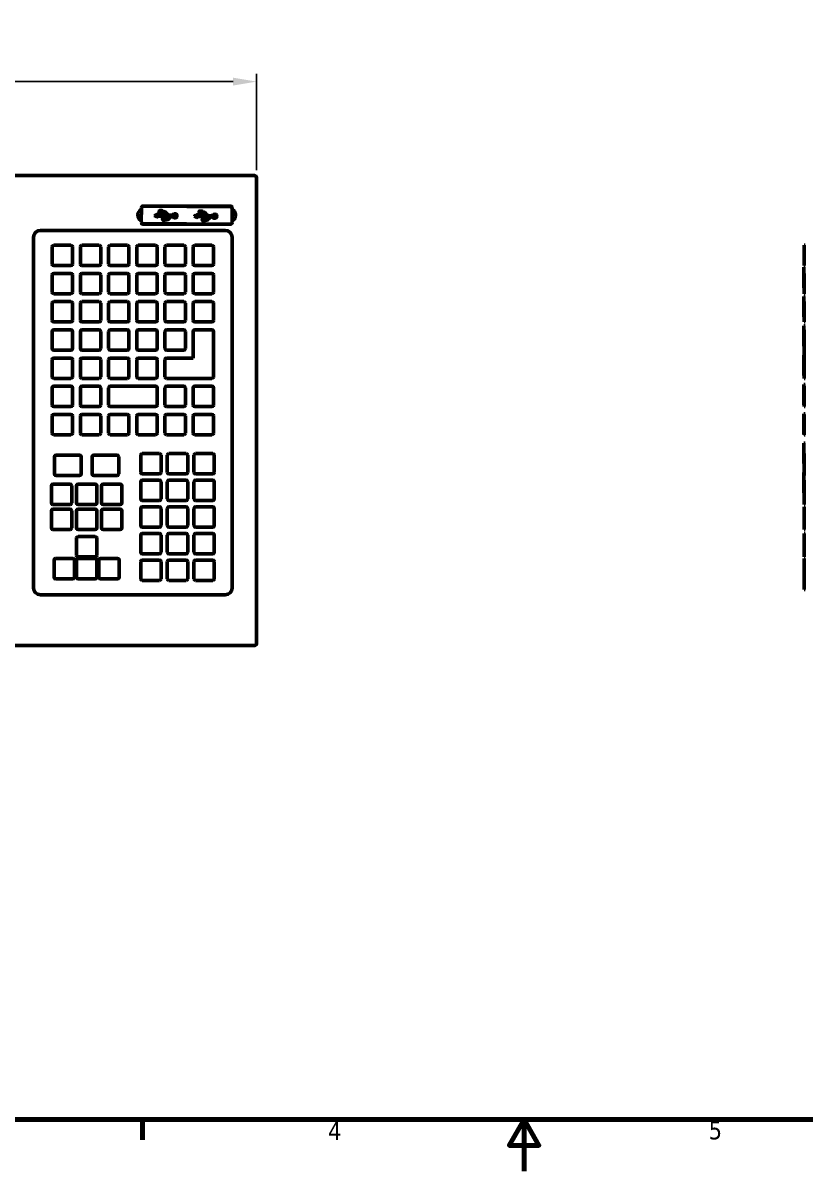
# Model space of a CAD drawing. Header units: millimetres. Extents: x -108 to 2831, y -357 to 1298.
# Drawn here: x 546 to 1045, y -79 to 653 of the extents above; entities that cross this region are included whole.
import ezdxf

# ---------------------------------------------------------------- set-up
doc = ezdxf.new("R2010")
doc.units = ezdxf.units.MM
doc.header["$LTSCALE"] = 4
for name, color, linetype, lineweight in [('경계(ISO)', 7, 'Continuous', 70), ('외형선(ISO)', 7, 'Continuous', 50), ('치수(ISO)', 7, 'Continuous', 25)]:
    doc.layers.add(name, color=color, linetype=linetype, lineweight=lineweight)
doc.styles.get("Standard").update_dxf_attribs({"font": ''})
doc.styles.add('주 텍스트 (ISO)', font='')
doc.styles.get('Standard').set_extended_font_data('Tahoma')
doc.styles.get('주 텍스트 (ISO)').set_extended_font_data('Tahoma')
doc.dimstyles.new('dim', dxfattribs={"dimtxt": 15, "dimasz": 15, "dimexe": 5, "dimexo": 5, "dimgap": 6, "dimtad": 1, "dimdec": 4, "dimdsep": 46, "dimtxsty": 'Standard', "dimcen": 0.09, "dimclrd": 1, "dimclre": 1, "dimclrt": 256, "dimadec": 4, "dimazin": 2, "dimtfac": 1, "dimtdec": 4, "dimtmove": 0, "dimatfit": 3, "dimfxl": 1, "dimtolj": 1, "dimtzin": 0, "dimarcsym": 0})

# ---------------------------------------------------------------- blocks, each defined once
blk = doc.blocks.new('*D44')
at = {"layer": 'Defpoints', "color": 0}
for p in [(695.32, 616.04), (225.32, 554.54), (695.32, 554.54)]:
    blk.add_point(p, dxfattribs=at)
at = {"layer": '치수(ISO)', "color": 0, "lineweight": -2}
for p, q in [((225.32, 559.54), (225.32, 621.04)), ((240.32, 616.04), (680.32, 616.04)), ((695.32, 559.54), (695.32, 621.04))]:
    blk.add_line(p, q, dxfattribs=at)
at = {"layer": '치수(ISO)', "color": 0}
for points in [[(240.32, 618.54), (240.32, 613.54), (225.32, 616.04)], [(680.32, 613.54), (680.32, 618.54), (695.32, 616.04)]]:
    blk.add_solid(points, dxfattribs=at)
at = {"layer": '치수(ISO)', "insert": (460.32, 629.85), "char_height": 15, "attachment_point": 5}
blk.add_mtext('\\A1;470', dxfattribs=at)
blk = doc.blocks.new('경계 Default Border')
at = {"layer": '경계(ISO)'}
blk.add_line((222.75, 10), (222.75, 6.1), dxfattribs=at)
at = {"layer": '경계(ISO)', "flags": 128}
for points in [[(10, 10), (10, 410), (584, 410), (584, 10), (10, 10)], [(297, 0), (297, 10), (294.11, 5), (299.89, 5), (297, 10)]]:
    blk.add_lwpolyline(points, dxfattribs=at)
at = {"layer": '경계(ISO)', "char_height": 3.5, "attachment_point": 7, "style": '주 텍스트 (ISO)'}
for s, insert in [('4', (258.85, 6.03)), ('5', (332.9, 6.1))]:
    blk.add_mtext(s, dxfattribs=dict(at, insert=insert))

msp = doc.modelspace()

# ---------------------------------------------------------------- linework, layer by layer
at = {"layer": '외형선(ISO)', "color": 0}
for p, q in [((693.81636, 556.04051), (226.81453, 556.04051)), ((695.31545, 257.5396), (695.31545, 554.54143)), ((621.6864, 526.48184), (621.74575, 535.48165)), ((622.75232, 536.47503), (678.7511, 536.10575)), ((678.62092, 536.54051), (622.80997, 536.54051)), ((679.74449, 535.09918), (679.68514, 526.09938)), ((675.31545, 521.04051), (557.31545, 521.04051)), ((675.31545, 521.04051), (557.31545, 521.04051)), ((678.67857, 525.10599), (622.67979, 525.47527)), ((622.80997, 525.04051), (678.62092, 525.04051)), ((553.01545, 516.74051), (553.01545, 292.74051)), ((553.01545, 516.74051), (553.01545, 292.74051)), ((679.61545, 292.74051), (679.61545, 516.74051)), ((679.61545, 292.74051), (679.61545, 516.74051)), ((564.81545, 499.59051), (564.81545, 510.59051)), ((565.81545, 511.59051), (576.81545, 511.59051)), ((577.81545, 510.59051), (577.81545, 499.59051)), ((582.81545, 499.59051), (582.81545, 510.59051)), ((583.81545, 511.59051), (594.81545, 511.59051)), ((595.81545, 510.59051), (595.81545, 499.59051)), ((600.81545, 499.59051), (600.81545, 510.59051)), ((601.81545, 511.59051), (612.81545, 511.59051)), ((613.81545, 510.59051), (613.81545, 499.59051)), ((618.81545, 499.59051), (618.81545, 510.59051)), ((619.81545, 511.59051), (630.81545, 511.59051)), ((631.81545, 510.59051), (631.81545, 499.59051)), ((636.81545, 499.59051), (636.81545, 510.59051)), ((637.81545, 511.59051), (648.81545, 511.59051)), ((649.81545, 510.59051), (649.81545, 499.59051)), ((654.81545, 499.59051), (654.81545, 510.59051)), ((655.81545, 511.59051), (666.81545, 511.59051)), ((667.81545, 510.59051), (667.81545, 499.59051)), ((1045.31545, 511.59051), (1044.81545, 511.59051)), ((1044.81545, 510.59051), (1044.81545, 511.59051)), ((1044.81545, 510.59051), (1044.81545, 499.59051)), ((576.81545, 498.59051), (565.81545, 498.59051)), ((594.81545, 498.59051), (583.81545, 498.59051)), ((612.81545, 498.59051), (601.81545, 498.59051)), ((630.81545, 498.59051), (619.81545, 498.59051)), ((648.81545, 498.59051), (637.81545, 498.59051)), ((666.81545, 498.59051), (655.81545, 498.59051)), ((1044.81545, 498.59051), (1044.81545, 499.59051)), ((1045.31545, 498.59051), (1044.81545, 498.59051)), ((564.81545, 481.59051), (564.81545, 492.59051)), ((565.81545, 493.59051), (576.81545, 493.59051)), ((577.81545, 492.59051), (577.81545, 481.59051)), ((582.81545, 481.59051), (582.81545, 492.59051)), ((583.81545, 493.59051), (594.81545, 493.59051)), ((595.81545, 492.59051), (595.81545, 481.59051)), ((600.81545, 481.59051), (600.81545, 492.59051)), ((601.81545, 493.59051), (612.81545, 493.59051)), ((613.81545, 492.59051), (613.81545, 481.59051)), ((618.81545, 481.59051), (618.81545, 492.59051)), ((619.81545, 493.59051), (630.81545, 493.59051)), ((631.81545, 492.59051), (631.81545, 481.59051)), ((636.81545, 481.59051), (636.81545, 492.59051)), ((637.81545, 493.59051), (648.81545, 493.59051)), ((649.81545, 492.59051), (649.81545, 481.59051)), ((654.81545, 481.59051), (654.81545, 492.59051)), ((655.81545, 493.59051), (666.81545, 493.59051)), ((667.81545, 492.59051), (667.81545, 481.59051)), ((1045.31545, 497.49051), (1044.51545, 497.49051)), ((1044.51545, 496.49051), (1044.51545, 497.49051)), ((1044.51545, 496.49051), (1044.51545, 485.49051)), ((1045.31545, 493.59051), (1044.81545, 493.59051)), ((1044.81545, 492.59051), (1044.81545, 493.59051)), ((1044.81545, 492.59051), (1044.81545, 481.59051)), ((1044.51545, 484.49051), (1044.51545, 485.49051)), ((1044.81545, 484.49051), (1044.51545, 484.49051)), ((576.81545, 480.59051), (565.81545, 480.59051)), ((594.81545, 480.59051), (583.81545, 480.59051)), ((612.81545, 480.59051), (601.81545, 480.59051)), ((630.81545, 480.59051), (619.81545, 480.59051)), ((648.81545, 480.59051), (637.81545, 480.59051)), ((666.81545, 480.59051), (655.81545, 480.59051)), ((1045.31545, 478.79051), (1044.51545, 478.79051)), ((1044.51545, 477.79051), (1044.51545, 478.79051)), ((1044.51545, 477.79051), (1044.51545, 466.79051)), ((1044.81545, 480.59051), (1044.81545, 481.59051)), ((1045.31545, 480.59051), (1044.81545, 480.59051)), ((564.81545, 463.59051), (564.81545, 474.59051)), ((565.81545, 475.59051), (576.81545, 475.59051)), ((577.81545, 474.59051), (577.81545, 463.59051)), ((582.81545, 463.59051), (582.81545, 474.59051)), ((583.81545, 475.59051), (594.81545, 475.59051)), ((595.81545, 474.59051), (595.81545, 463.59051)), ((600.81545, 463.59051), (600.81545, 474.59051)), ((601.81545, 475.59051), (612.81545, 475.59051)), ((613.81545, 474.59051), (613.81545, 463.59051)), ((618.81545, 463.59051), (618.81545, 474.59051)), ((619.81545, 475.59051), (630.81545, 475.59051)), ((631.81545, 474.59051), (631.81545, 463.59051)), ((636.81545, 463.59051), (636.81545, 474.59051)), ((637.81545, 475.59051), (648.81545, 475.59051)), ((649.81545, 474.59051), (649.81545, 463.59051)), ((654.81545, 463.59051), (654.81545, 474.59051)), ((655.81545, 475.59051), (666.81545, 475.59051)), ((667.81545, 474.59051), (667.81545, 463.59051)), ((1045.31545, 475.59051), (1044.81545, 475.59051)), ((1044.81545, 474.59051), (1044.81545, 475.59051)), ((1044.81545, 474.59051), (1044.81545, 463.59051)), ((576.81545, 462.59051), (565.81545, 462.59051)), ((594.81545, 462.59051), (583.81545, 462.59051)), ((612.81545, 462.59051), (601.81545, 462.59051)), ((630.81545, 462.59051), (619.81545, 462.59051)), ((648.81545, 462.59051), (637.81545, 462.59051)), ((666.81545, 462.59051), (655.81545, 462.59051)), ((1044.51545, 465.79051), (1044.51545, 466.79051)), ((1044.81545, 465.79051), (1044.51545, 465.79051)), ((1044.81545, 462.59051), (1044.81545, 463.59051)), ((1045.31545, 462.59051), (1044.81545, 462.59051)), ((564.81545, 445.59051), (564.81545, 456.59051)), ((565.81545, 457.59051), (576.81545, 457.59051)), ((577.81545, 456.59051), (577.81545, 445.59051)), ((582.81545, 445.59051), (582.81545, 456.59051)), ((583.81545, 457.59051), (594.81545, 457.59051)), ((595.81545, 456.59051), (595.81545, 445.59051)), ((600.81545, 445.59051), (600.81545, 456.59051)), ((601.81545, 457.59051), (612.81545, 457.59051)), ((613.81545, 456.59051), (613.81545, 445.59051)), ((618.81545, 445.59051), (618.81545, 456.59051)), ((619.81545, 457.59051), (630.81545, 457.59051)), ((631.81545, 456.59051), (631.81545, 445.59051)), ((636.81545, 445.59051), (636.81545, 456.59051)), ((637.81545, 457.59051), (648.81545, 457.59051)), ((649.81545, 456.59051), (649.81545, 445.59051)), ((654.81545, 439.59051), (654.81545, 456.59051)), ((655.81545, 457.59051), (666.81545, 457.59051)), ((667.81545, 456.59051), (667.81545, 427.59051)), ((1045.31545, 460.09051), (1044.51545, 460.09051)), ((1044.51545, 459.09051), (1044.51545, 460.09051)), ((1044.51545, 459.09051), (1044.51545, 448.09051)), ((1045.31545, 457.59051), (1044.81545, 457.59051)), ((1044.81545, 456.59051), (1044.81545, 457.59051)), ((1044.81545, 456.59051), (1044.81545, 427.59051)), ((1044.51545, 447.09051), (1044.51545, 448.09051)), ((1044.81545, 447.09051), (1044.51545, 447.09051)), ((576.81545, 444.59051), (565.81545, 444.59051)), ((594.81545, 444.59051), (583.81545, 444.59051)), ((612.81545, 444.59051), (601.81545, 444.59051)), ((630.81545, 444.59051), (619.81545, 444.59051)), ((648.81545, 444.59051), (637.81545, 444.59051)), ((1044.81545, 441.39051), (1044.51545, 441.39051)), ((1044.51545, 440.39051), (1044.51545, 441.39051)), ((1044.51545, 440.39051), (1044.51545, 429.39051)), ((564.81545, 427.59051), (564.81545, 438.59051)), ((565.81545, 439.59051), (576.81545, 439.59051)), ((577.81545, 438.59051), (577.81545, 427.59051)), ((582.81545, 427.59051), (582.81545, 438.59051)), ((583.81545, 439.59051), (594.81545, 439.59051)), ((595.81545, 438.59051), (595.81545, 427.59051)), ((600.81545, 427.59051), (600.81545, 438.59051)), ((601.81545, 439.59051), (612.81545, 439.59051)), ((613.81545, 438.59051), (613.81545, 427.59051)), ((618.81545, 427.59051), (618.81545, 438.59051)), ((619.81545, 439.59051), (630.81545, 439.59051)), ((631.81545, 438.59051), (631.81545, 427.59051)), ((636.81545, 427.59051), (636.81545, 438.59051)), ((637.81545, 439.59051), (654.81545, 439.59051)), ((576.81545, 426.59051), (565.81545, 426.59051)), ((594.81545, 426.59051), (583.81545, 426.59051)), ((612.81545, 426.59051), (601.81545, 426.59051)), ((630.81545, 426.59051), (619.81545, 426.59051)), ((666.81545, 426.59051), (637.81545, 426.59051)), ((1044.51545, 428.39051), (1044.51545, 429.39051)), ((1044.81545, 428.39051), (1044.51545, 428.39051)), ((1044.81545, 426.59051), (1044.81545, 427.59051)), ((1045.31545, 426.59051), (1044.81545, 426.59051)), ((564.81545, 409.59051), (564.81545, 420.59051)), ((565.81545, 421.59051), (576.81545, 421.59051)), ((577.81545, 420.59051), (577.81545, 409.59051)), ((582.81545, 409.59051), (582.81545, 420.59051)), ((583.81545, 421.59051), (594.81545, 421.59051)), ((595.81545, 420.59051), (595.81545, 409.59051)), ((600.81545, 409.59051), (600.81545, 420.59051)), ((601.81545, 421.59051), (630.81545, 421.59051)), ((631.81545, 420.59051), (631.81545, 409.59051)), ((636.81545, 409.59051), (636.81545, 420.59051)), ((637.81545, 421.59051), (648.81545, 421.59051)), ((649.81545, 420.59051), (649.81545, 409.59051)), ((654.81545, 409.59051), (654.81545, 420.59051)), ((655.81545, 421.59051), (666.81545, 421.59051)), ((667.81545, 420.59051), (667.81545, 409.59051)), ((1045.31545, 422.69051), (1044.51545, 422.69051)), ((1044.51545, 421.69051), (1044.51545, 422.69051)), ((1044.51545, 421.69051), (1044.51545, 410.69051)), ((1045.31545, 421.59051), (1044.81545, 421.59051)), ((1044.81545, 420.59051), (1044.81545, 421.59051)), ((1044.81545, 420.59051), (1044.81545, 409.59051)), ((1044.51545, 409.69051), (1044.51545, 410.69051)), ((576.81545, 408.59051), (565.81545, 408.59051)), ((565.81545, 403.59051), (576.81545, 403.59051)), ((594.81545, 408.59051), (583.81545, 408.59051)), ((583.81545, 403.59051), (594.81545, 403.59051)), ((630.81545, 408.59051), (601.81545, 408.59051)), ((601.81545, 403.59051), (612.81545, 403.59051)), ((619.81545, 403.59051), (630.81545, 403.59051)), ((648.81545, 408.59051), (637.81545, 408.59051)), ((637.81545, 403.59051), (648.81545, 403.59051)), ((666.81545, 408.59051), (655.81545, 408.59051)), ((655.81545, 403.59051), (666.81545, 403.59051)), ((1044.81545, 409.69051), (1044.51545, 409.69051)), ((1045.31545, 403.99051), (1044.51545, 403.99051)), ((1044.51545, 402.99051), (1044.51545, 403.99051)), ((1044.81545, 408.59051), (1044.81545, 409.59051)), ((1045.31545, 408.59051), (1044.81545, 408.59051)), ((1045.31545, 403.59051), (1044.81545, 403.59051)), ((1044.81545, 402.59051), (1044.81545, 403.59051)), ((564.81545, 391.59051), (564.81545, 402.59051)), ((577.81545, 402.59051), (577.81545, 391.59051)), ((582.81545, 391.59051), (582.81545, 402.59051)), ((595.81545, 402.59051), (595.81545, 391.59051)), ((600.81545, 391.59051), (600.81545, 402.59051)), ((613.81545, 402.59051), (613.81545, 391.59051)), ((618.81545, 391.59051), (618.81545, 402.59051)), ((631.81545, 402.59051), (631.81545, 391.59051)), ((636.81545, 391.59051), (636.81545, 402.59051)), ((649.81545, 402.59051), (649.81545, 391.59051)), ((654.81545, 391.59051), (654.81545, 402.59051)), ((667.81545, 402.59051), (667.81545, 391.59051)), ((1044.51545, 402.99051), (1044.51545, 391.99051)), ((1044.81545, 402.59051), (1044.81545, 391.59051)), ((576.81545, 390.59051), (565.81545, 390.59051)), ((594.81545, 390.59051), (583.81545, 390.59051)), ((612.81545, 390.59051), (601.81545, 390.59051)), ((630.81545, 390.59051), (619.81545, 390.59051)), ((648.81545, 390.59051), (637.81545, 390.59051)), ((666.81545, 390.59051), (655.81545, 390.59051)), ((1044.51545, 390.99051), (1044.51545, 391.99051)), ((1044.81545, 390.99051), (1044.51545, 390.99051)), ((1044.81545, 390.59051), (1044.81545, 391.59051)), ((1045.31545, 390.59051), (1044.81545, 390.59051)), ((1045.31545, 385.29051), (1044.51545, 385.29051)), ((1044.51545, 384.29051), (1044.51545, 385.29051)), ((1044.51545, 384.29051), (1044.51545, 373.29051)), ((566.31545, 365.59051), (566.31545, 376.59051)), ((567.31545, 377.59051), (582.31545, 377.59051)), ((583.31545, 376.59051), (583.31545, 365.59051)), ((590.31545, 365.59051), (590.31545, 376.59051)), ((591.31545, 377.59051), (606.31545, 377.59051)), ((607.31545, 376.59051), (607.31545, 365.59051)), ((621.31545, 366.59051), (621.31545, 377.59051)), ((622.31545, 378.59051), (633.31545, 378.59051)), ((634.31545, 377.59051), (634.31545, 366.59051)), ((638.31545, 366.59051), (638.31545, 377.59051)), ((639.31545, 378.59051), (650.31545, 378.59051)), ((651.31545, 377.59051), (651.31545, 366.59051)), ((655.31545, 366.59051), (655.31545, 377.59051)), ((656.31545, 378.59051), (667.31545, 378.59051)), ((668.31545, 377.59051), (668.31545, 366.59051)), ((1045.31545, 378.59051), (1044.81545, 378.59051)), ((1044.81545, 377.59051), (1044.81545, 378.59051)), ((1044.81545, 377.59051), (1044.81545, 366.59051)), ((1044.51545, 372.29051), (1044.51545, 373.29051)), ((1044.81545, 372.29051), (1044.51545, 372.29051)), ((1044.81545, 366.59051), (1044.51545, 366.59051)), ((1044.51545, 365.59051), (1044.51545, 366.59051)), ((1044.81545, 365.59051), (1044.81545, 366.59051)), ((582.31545, 364.59051), (567.31545, 364.59051)), ((606.31545, 364.59051), (591.31545, 364.59051)), ((621.31545, 349.59051), (621.31545, 360.59051)), ((633.31545, 365.59051), (622.31545, 365.59051)), ((622.31545, 361.59051), (633.31545, 361.59051)), ((634.31545, 360.59051), (634.31545, 349.59051)), ((638.31545, 349.59051), (638.31545, 360.59051)), ((650.31545, 365.59051), (639.31545, 365.59051)), ((639.31545, 361.59051), (650.31545, 361.59051)), ((651.31545, 360.59051), (651.31545, 349.59051)), ((655.31545, 349.59051), (655.31545, 360.59051)), ((667.31545, 365.59051), (656.31545, 365.59051)), ((656.31545, 361.59051), (667.31545, 361.59051)), ((668.31545, 360.59051), (668.31545, 349.59051)), ((1044.51545, 365.59051), (1044.51545, 354.59051)), ((1044.81545, 364.59051), (1044.81545, 365.59051)), ((1045.31545, 365.59051), (1044.81545, 365.59051)), ((1045.31545, 364.59051), (1044.81545, 364.59051)), ((1045.31545, 361.59051), (1044.81545, 361.59051)), ((1044.81545, 360.59051), (1044.81545, 361.59051)), ((1044.81545, 360.59051), (1044.81545, 349.59051)), ((564.31545, 347.09051), (564.31545, 358.09051)), ((565.31545, 359.09051), (576.31545, 359.09051)), ((577.31545, 358.09051), (577.31545, 347.09051)), ((580.31545, 347.09051), (580.31545, 358.09051)), ((581.31545, 359.09051), (592.31545, 359.09051)), ((593.31545, 358.09051), (593.31545, 347.09051)), ((596.31545, 347.09051), (596.31545, 358.09051)), ((597.31545, 359.09051), (608.31545, 359.09051)), ((609.31545, 358.09051), (609.31545, 347.09051)), ((1044.51545, 353.59051), (1044.51545, 354.59051)), ((1044.81545, 353.59051), (1044.51545, 353.59051)), ((576.31545, 346.09051), (565.31545, 346.09051)), ((592.31545, 346.09051), (581.31545, 346.09051)), ((608.31545, 346.09051), (597.31545, 346.09051)), ((633.31545, 348.59051), (622.31545, 348.59051)), ((622.31545, 344.59051), (633.31545, 344.59051)), ((650.31545, 348.59051), (639.31545, 348.59051)), ((639.31545, 344.59051), (650.31545, 344.59051)), ((667.31545, 348.59051), (656.31545, 348.59051)), ((656.31545, 344.59051), (667.31545, 344.59051)), ((1044.81545, 348.59051), (1044.81545, 349.59051)), ((1045.31545, 348.59051), (1044.81545, 348.59051)), ((1044.81545, 348.59051), (1044.81545, 347.09051)), ((1044.81545, 346.09051), (1044.81545, 347.09051)), ((1045.31545, 346.09051), (1044.81545, 346.09051)), ((1045.31545, 344.59051), (1044.81545, 344.59051)), ((1044.81545, 343.59051), (1044.81545, 344.59051)), ((564.31545, 331.09051), (564.31545, 342.09051)), ((565.31545, 343.09051), (576.31545, 343.09051)), ((577.31545, 342.09051), (577.31545, 331.09051)), ((580.31545, 331.09051), (580.31545, 342.09051)), ((581.31545, 343.09051), (592.31545, 343.09051)), ((593.31545, 342.09051), (593.31545, 331.09051)), ((596.31545, 331.09051), (596.31545, 342.09051)), ((597.31545, 343.09051), (608.31545, 343.09051)), ((609.31545, 342.09051), (609.31545, 331.09051)), ((621.31545, 332.59051), (621.31545, 343.59051)), ((634.31545, 343.59051), (634.31545, 332.59051)), ((638.31545, 332.59051), (638.31545, 343.59051)), ((651.31545, 343.59051), (651.31545, 332.59051)), ((655.31545, 332.59051), (655.31545, 343.59051)), ((668.31545, 343.59051), (668.31545, 332.59051)), ((1044.81545, 343.59051), (1044.81545, 332.59051)), ((576.31545, 330.09051), (565.31545, 330.09051)), ((592.31545, 330.09051), (581.31545, 330.09051)), ((608.31545, 330.09051), (597.31545, 330.09051)), ((633.31545, 331.59051), (622.31545, 331.59051)), ((650.31545, 331.59051), (639.31545, 331.59051)), ((667.31545, 331.59051), (656.31545, 331.59051)), ((1044.81545, 331.59051), (1044.81545, 332.59051)), ((1045.31545, 331.59051), (1044.81545, 331.59051)), ((1044.81545, 331.59051), (1044.81545, 331.09051)), ((1044.81545, 330.09051), (1044.81545, 331.09051)), ((1045.31545, 330.09051), (1044.81545, 330.09051)), ((580.31545, 313.59051), (580.31545, 324.59051)), ((581.31545, 325.59051), (592.31545, 325.59051)), ((593.31545, 324.59051), (593.31545, 313.59051)), ((621.31545, 315.59051), (621.31545, 326.59051)), ((622.31545, 327.59051), (633.31545, 327.59051)), ((634.31545, 326.59051), (634.31545, 315.59051)), ((638.31545, 315.59051), (638.31545, 326.59051)), ((639.31545, 327.59051), (650.31545, 327.59051)), ((651.31545, 326.59051), (651.31545, 315.59051)), ((655.31545, 315.59051), (655.31545, 326.59051)), ((656.31545, 327.59051), (667.31545, 327.59051)), ((668.31545, 326.59051), (668.31545, 315.59051)), ((1045.31545, 327.59051), (1044.81545, 327.59051)), ((1044.81545, 326.59051), (1044.81545, 327.59051)), ((1044.81545, 326.59051), (1044.81545, 315.59051)), ((1044.81545, 314.59051), (1044.81545, 315.59051)), ((566.01545, 299.59051), (566.01545, 310.59051)), ((567.01545, 311.59051), (578.01545, 311.59051)), ((579.01545, 310.59051), (579.01545, 299.59051)), ((580.31545, 299.59051), (580.31545, 310.59051)), ((592.31545, 312.59051), (581.31545, 312.59051)), ((581.31545, 311.59051), (592.31545, 311.59051)), ((593.31545, 310.59051), (593.31545, 299.59051)), ((594.61545, 299.59051), (594.61545, 310.59051)), ((595.61545, 311.59051), (606.61545, 311.59051)), ((607.61545, 310.59051), (607.61545, 299.59051)), ((621.31545, 298.59051), (621.31545, 309.59051)), ((633.31545, 314.59051), (622.31545, 314.59051)), ((622.31545, 310.59051), (633.31545, 310.59051)), ((634.31545, 309.59051), (634.31545, 298.59051)), ((638.31545, 298.59051), (638.31545, 309.59051)), ((650.31545, 314.59051), (639.31545, 314.59051)), ((639.31545, 310.59051), (650.31545, 310.59051)), ((651.31545, 309.59051), (651.31545, 298.59051)), ((655.31545, 298.59051), (655.31545, 309.59051)), ((667.31545, 314.59051), (656.31545, 314.59051)), ((656.31545, 310.59051), (667.31545, 310.59051)), ((668.31545, 309.59051), (668.31545, 298.59051)), ((1044.81545, 314.59051), (1044.81545, 313.59051)), ((1045.31545, 314.59051), (1044.81545, 314.59051)), ((1044.81545, 312.59051), (1044.81545, 313.59051)), ((1045.31545, 312.59051), (1044.81545, 312.59051)), ((1045.31545, 311.59051), (1044.81545, 311.59051)), ((1044.81545, 310.59051), (1044.81545, 311.59051)), ((1045.31545, 310.59051), (1044.81545, 310.59051)), ((1044.81545, 309.59051), (1044.81545, 310.59051)), ((1044.81545, 309.59051), (1044.81545, 298.59051)), ((578.01545, 298.59051), (567.01545, 298.59051)), ((592.31545, 298.59051), (581.31545, 298.59051)), ((606.61545, 298.59051), (595.61545, 298.59051)), ((633.31545, 297.59051), (622.31545, 297.59051)), ((650.31545, 297.59051), (639.31545, 297.59051)), ((667.31545, 297.59051), (656.31545, 297.59051)), ((1044.81545, 297.59051), (1044.81545, 298.59051)), ((1044.81545, 297.59051), (1044.81545, 292.74051)), ((1045.31545, 297.59051), (1044.81545, 297.59051)), ((557.31545, 288.44051), (675.31545, 288.44051)), ((557.31545, 288.44051), (675.31545, 288.44051)), ((1044.81545, 291.74051), (1044.81545, 292.74051)), ((1045.31545, 291.74051), (1044.81545, 291.74051)), ((226.81453, 256.04051), (693.81636, 256.04051))]:
    msp.add_line(p, q, dxfattribs=at)
for centre, radius, start, end in [((622.74573, 535.47505), 1, 89.62217674, 179.62217674), ((678.74451, 535.10578), 1, 359.62217674, 89.62217674), ((557.31545, 516.74051), 4.3, 90, 180), ((557.31545, 516.74051), 4.3, 90, 180), ((622.68638, 526.47525), 1, 179.62217674, 269.62217674), ((675.31545, 516.74051), 4.3, 0, 90), ((675.31545, 516.74051), 4.3, 0, 90), ((678.68516, 526.10597), 1, 269.62217674, 359.62217674), ((565.81545, 510.59051), 1, 90, 180), ((576.81545, 510.59051), 1, 0, 90), ((583.81545, 510.59051), 1, 90, 180), ((594.81545, 510.59051), 1, 0, 90), ((601.81545, 510.59051), 1, 90, 180), ((612.81545, 510.59051), 1, 0, 90), ((619.81545, 510.59051), 1, 90, 180), ((630.81545, 510.59051), 1, 0, 90), ((637.81545, 510.59051), 1, 90, 180), ((648.81545, 510.59051), 1, 0, 90), ((655.81545, 510.59051), 1, 90, 180), ((666.81545, 510.59051), 1, 0, 90), ((565.81545, 499.59051), 1, 180, 270), ((576.81545, 499.59051), 1, 270, 0), ((583.81545, 499.59051), 1, 180, 270), ((594.81545, 499.59051), 1, 270, 0), ((601.81545, 499.59051), 1, 180, 270), ((612.81545, 499.59051), 1, 270, 0), ((619.81545, 499.59051), 1, 180, 270), ((630.81545, 499.59051), 1, 270, 0), ((637.81545, 499.59051), 1, 180, 270), ((648.81545, 499.59051), 1, 270, 0), ((655.81545, 499.59051), 1, 180, 270), ((666.81545, 499.59051), 1, 270, 0), ((565.81545, 492.59051), 1, 90, 180), ((576.81545, 492.59051), 1, 0, 90), ((583.81545, 492.59051), 1, 90, 180), ((594.81545, 492.59051), 1, 0, 90), ((601.81545, 492.59051), 1, 90, 180), ((612.81545, 492.59051), 1, 0, 90), ((619.81545, 492.59051), 1, 90, 180), ((630.81545, 492.59051), 1, 0, 90), ((637.81545, 492.59051), 1, 90, 180), ((648.81545, 492.59051), 1, 0, 90), ((655.81545, 492.59051), 1, 90, 180), ((666.81545, 492.59051), 1, 0, 90), ((565.81545, 481.59051), 1, 180, 270), ((576.81545, 481.59051), 1, 270, 0), ((583.81545, 481.59051), 1, 180, 270), ((594.81545, 481.59051), 1, 270, 0), ((601.81545, 481.59051), 1, 180, 270), ((612.81545, 481.59051), 1, 270, 0), ((619.81545, 481.59051), 1, 180, 270), ((630.81545, 481.59051), 1, 270, 0), ((637.81545, 481.59051), 1, 180, 270), ((648.81545, 481.59051), 1, 270, 0), ((655.81545, 481.59051), 1, 180, 270), ((666.81545, 481.59051), 1, 270, 0), ((565.81545, 474.59051), 1, 90, 180), ((576.81545, 474.59051), 1, 0, 90), ((583.81545, 474.59051), 1, 90, 180), ((594.81545, 474.59051), 1, 0, 90), ((601.81545, 474.59051), 1, 90, 180), ((612.81545, 474.59051), 1, 0, 90), ((619.81545, 474.59051), 1, 90, 180), ((630.81545, 474.59051), 1, 0, 90), ((637.81545, 474.59051), 1, 90, 180), ((648.81545, 474.59051), 1, 0, 90), ((655.81545, 474.59051), 1, 90, 180), ((666.81545, 474.59051), 1, 0, 90), ((565.81545, 463.59051), 1, 180, 270), ((576.81545, 463.59051), 1, 270, 0), ((583.81545, 463.59051), 1, 180, 270), ((594.81545, 463.59051), 1, 270, 0), ((601.81545, 463.59051), 1, 180, 270), ((612.81545, 463.59051), 1, 270, 0), ((619.81545, 463.59051), 1, 180, 270), ((630.81545, 463.59051), 1, 270, 0), ((637.81545, 463.59051), 1, 180, 270), ((648.81545, 463.59051), 1, 270, 0), ((655.81545, 463.59051), 1, 180, 270), ((666.81545, 463.59051), 1, 270, 0), ((565.81545, 456.59051), 1, 90, 180), ((576.81545, 456.59051), 1, 0, 90), ((583.81545, 456.59051), 1, 90, 180), ((594.81545, 456.59051), 1, 0, 90), ((601.81545, 456.59051), 1, 90, 180), ((612.81545, 456.59051), 1, 0, 90), ((619.81545, 456.59051), 1, 90, 180), ((630.81545, 456.59051), 1, 0, 90), ((637.81545, 456.59051), 1, 90, 180), ((648.81545, 456.59051), 1, 0, 90), ((655.81545, 456.59051), 1, 90, 180), ((666.81545, 456.59051), 1, 0, 90), ((565.81545, 445.59051), 1, 180, 270), ((576.81545, 445.59051), 1, 270, 0), ((583.81545, 445.59051), 1, 180, 270), ((594.81545, 445.59051), 1, 270, 0), ((601.81545, 445.59051), 1, 180, 270), ((612.81545, 445.59051), 1, 270, 0), ((619.81545, 445.59051), 1, 180, 270), ((630.81545, 445.59051), 1, 270, 0), ((637.81545, 445.59051), 1, 180, 270), ((648.81545, 445.59051), 1, 270, 0), ((565.81545, 438.59051), 1, 90, 180), ((576.81545, 438.59051), 1, 0, 90), ((583.81545, 438.59051), 1, 90, 180), ((594.81545, 438.59051), 1, 0, 90), ((601.81545, 438.59051), 1, 90, 180), ((612.81545, 438.59051), 1, 0, 90), ((619.81545, 438.59051), 1, 90, 180), ((630.81545, 438.59051), 1, 0, 90), ((637.81545, 438.59051), 1, 90, 180), ((565.81545, 427.59051), 1, 180, 270), ((576.81545, 427.59051), 1, 270, 0), ((583.81545, 427.59051), 1, 180, 270), ((594.81545, 427.59051), 1, 270, 0), ((601.81545, 427.59051), 1, 180, 270), ((612.81545, 427.59051), 1, 270, 0), ((619.81545, 427.59051), 1, 180, 270), ((630.81545, 427.59051), 1, 270, 0), ((637.81545, 427.59051), 1, 180, 270), ((666.81545, 427.59051), 1, 270, 0), ((565.81545, 420.59051), 1, 90, 180), ((576.81545, 420.59051), 1, 0, 90), ((583.81545, 420.59051), 1, 90, 180), ((594.81545, 420.59051), 1, 0, 90), ((601.81545, 420.59051), 1, 90, 180), ((630.81545, 420.59051), 1, 0, 90), ((637.81545, 420.59051), 1, 90, 180), ((648.81545, 420.59051), 1, 0, 90), ((655.81545, 420.59051), 1, 90, 180), ((666.81545, 420.59051), 1, 0, 90), ((565.81545, 409.59051), 1, 180, 270), ((565.81545, 402.59051), 1, 90, 180), ((576.81545, 409.59051), 1, 270, 0), ((576.81545, 402.59051), 1, 0, 90), ((583.81545, 409.59051), 1, 180, 270), ((583.81545, 402.59051), 1, 90, 180), ((594.81545, 409.59051), 1, 270, 0), ((594.81545, 402.59051), 1, 0, 90), ((601.81545, 409.59051), 1, 180, 270), ((601.81545, 402.59051), 1, 90, 180), ((612.81545, 402.59051), 1, 0, 90), ((619.81545, 402.59051), 1, 90, 180), ((630.81545, 409.59051), 1, 270, 0), ((630.81545, 402.59051), 1, 0, 90), ((637.81545, 409.59051), 1, 180, 270), ((637.81545, 402.59051), 1, 90, 180), ((648.81545, 409.59051), 1, 270, 0), ((648.81545, 402.59051), 1, 0, 90), ((655.81545, 409.59051), 1, 180, 270), ((655.81545, 402.59051), 1, 90, 180), ((666.81545, 409.59051), 1, 270, 0), ((666.81545, 402.59051), 1, 0, 90), ((565.81545, 391.59051), 1, 180, 270), ((576.81545, 391.59051), 1, 270, 0), ((583.81545, 391.59051), 1, 180, 270), ((594.81545, 391.59051), 1, 270, 0), ((601.81545, 391.59051), 1, 180, 270), ((612.81545, 391.59051), 1, 270, 0), ((619.81545, 391.59051), 1, 180, 270), ((630.81545, 391.59051), 1, 270, 0), ((637.81545, 391.59051), 1, 180, 270), ((648.81545, 391.59051), 1, 270, 0), ((655.81545, 391.59051), 1, 180, 270), ((666.81545, 391.59051), 1, 270, 0), ((567.31545, 376.59051), 1, 90, 180), ((582.31545, 376.59051), 1, 0, 90), ((591.31545, 376.59051), 1, 90, 180), ((606.31545, 376.59051), 1, 0, 90), ((622.31545, 377.59051), 1, 90, 180), ((633.31545, 377.59051), 1, 0, 90), ((639.31545, 377.59051), 1, 90, 180), ((650.31545, 377.59051), 1, 0, 90), ((656.31545, 377.59051), 1, 90, 180), ((667.31545, 377.59051), 1, 0, 90), ((622.31545, 366.59051), 1, 180, 270), ((633.31545, 366.59051), 1, 270, 0), ((639.31545, 366.59051), 1, 180, 270), ((650.31545, 366.59051), 1, 270, 0), ((656.31545, 366.59051), 1, 180, 270), ((667.31545, 366.59051), 1, 270, 0), ((567.31545, 365.59051), 1, 180, 270), ((582.31545, 365.59051), 1, 270, 0), ((591.31545, 365.59051), 1, 180, 270), ((606.31545, 365.59051), 1, 270, 0), ((622.31545, 360.59051), 1, 90, 180), ((633.31545, 360.59051), 1, 0, 90), ((639.31545, 360.59051), 1, 90, 180), ((650.31545, 360.59051), 1, 0, 90), ((656.31545, 360.59051), 1, 90, 180), ((667.31545, 360.59051), 1, 0, 90), ((565.31545, 358.09051), 1, 90, 180), ((576.31545, 358.09051), 1, 0, 90), ((581.31545, 358.09051), 1, 90, 180), ((592.31545, 358.09051), 1, 0, 90), ((597.31545, 358.09051), 1, 90, 180), ((608.31545, 358.09051), 1, 0, 90), ((565.31545, 347.09051), 1, 180, 270), ((576.31545, 347.09051), 1, 270, 0), ((581.31545, 347.09051), 1, 180, 270), ((592.31545, 347.09051), 1, 270, 0), ((597.31545, 347.09051), 1, 180, 270), ((608.31545, 347.09051), 1, 270, 0), ((622.31545, 349.59051), 1, 180, 270), ((622.31545, 343.59051), 1, 90, 180), ((633.31545, 349.59051), 1, 270, 0), ((633.31545, 343.59051), 1, 0, 90), ((639.31545, 349.59051), 1, 180, 270), ((639.31545, 343.59051), 1, 90, 180), ((650.31545, 349.59051), 1, 270, 0), ((650.31545, 343.59051), 1, 0, 90), ((656.31545, 349.59051), 1, 180, 270), ((656.31545, 343.59051), 1, 90, 180), ((667.31545, 349.59051), 1, 270, 0), ((667.31545, 343.59051), 1, 0, 90), ((565.31545, 342.09051), 1, 90, 180), ((576.31545, 342.09051), 1, 0, 90), ((581.31545, 342.09051), 1, 90, 180), ((592.31545, 342.09051), 1, 0, 90), ((597.31545, 342.09051), 1, 90, 180), ((608.31545, 342.09051), 1, 0, 90), ((565.31545, 331.09051), 1, 180, 270), ((576.31545, 331.09051), 1, 270, 0), ((581.31545, 331.09051), 1, 180, 270), ((592.31545, 331.09051), 1, 270, 0), ((597.31545, 331.09051), 1, 180, 270), ((608.31545, 331.09051), 1, 270, 0), ((622.31545, 332.59051), 1, 180, 270), ((633.31545, 332.59051), 1, 270, 0), ((639.31545, 332.59051), 1, 180, 270), ((650.31545, 332.59051), 1, 270, 0), ((656.31545, 332.59051), 1, 180, 270), ((667.31545, 332.59051), 1, 270, 0), ((581.31545, 324.59051), 1, 90, 180), ((592.31545, 324.59051), 1, 0, 90), ((622.31545, 326.59051), 1, 90, 180), ((633.31545, 326.59051), 1, 0, 90), ((639.31545, 326.59051), 1, 90, 180), ((650.31545, 326.59051), 1, 0, 90), ((656.31545, 326.59051), 1, 90, 180), ((667.31545, 326.59051), 1, 0, 90), ((622.31545, 315.59051), 1, 180, 270), ((633.31545, 315.59051), 1, 270, 0), ((639.31545, 315.59051), 1, 180, 270), ((650.31545, 315.59051), 1, 270, 0), ((656.31545, 315.59051), 1, 180, 270), ((667.31545, 315.59051), 1, 270, 0), ((567.01545, 310.59051), 1, 90, 180), ((578.01545, 310.59051), 1, 0, 90), ((581.31545, 313.59051), 1, 180, 270), ((581.31545, 310.59051), 1, 90, 180), ((592.31545, 313.59051), 1, 270, 0), ((592.31545, 310.59051), 1, 0, 90), ((595.61545, 310.59051), 1, 90, 180), ((606.61545, 310.59051), 1, 0, 90), ((622.31545, 309.59051), 1, 90, 180), ((633.31545, 309.59051), 1, 0, 90), ((639.31545, 309.59051), 1, 90, 180), ((650.31545, 309.59051), 1, 0, 90), ((656.31545, 309.59051), 1, 90, 180), ((667.31545, 309.59051), 1, 0, 90), ((567.01545, 299.59051), 1, 180, 270), ((578.01545, 299.59051), 1, 270, 0), ((581.31545, 299.59051), 1, 180, 270), ((592.31545, 299.59051), 1, 270, 0), ((595.61545, 299.59051), 1, 180, 270), ((606.61545, 299.59051), 1, 270, 0), ((622.31545, 298.59051), 1, 180, 270), ((633.31545, 298.59051), 1, 270, 0), ((639.31545, 298.59051), 1, 180, 270), ((650.31545, 298.59051), 1, 270, 0), ((656.31545, 298.59051), 1, 180, 270), ((667.31545, 298.59051), 1, 270, 0), ((557.31545, 292.74051), 4.3, 180, 270), ((557.31545, 292.74051), 4.3, 180, 270), ((675.31545, 292.74051), 4.3, 270, 0), ((675.31545, 292.74051), 4.3, 270, 0)]:
    msp.add_arc(centre, radius, start, end, dxfattribs=at)
for points, weights in [([(693.81636, 556.04051), (694.69473, 556.04051), (695.31545, 555.41979), (695.31545, 554.54143)], [1, 0.805024846194, 0.805024846194, 1]), ([(622.80997, 536.54051), (622.53161, 536.54051), (622.26808, 536.43086), (622.07189, 536.21393)], [1, 0.897836427205, 0.849838556341, 0.856006387408]), ([(679.61401, 535.59971), (679.58398, 536.16032), (679.17785, 536.54051), (678.62092, 536.54051)], [0.979073282235, 0.80757883066, 0.814554403249, 1]), ([(621.81688, 525.98131), (621.84691, 525.42071), (622.25304, 525.04051), (622.80997, 525.04051)], [0.979073282267, 0.80757883066, 0.814554403237, 1]), ([(678.62092, 525.04051), (678.89928, 525.04051), (679.16281, 525.15016), (679.359, 525.3671)], [1, 0.897836427241, 0.849838556375, 0.856006387402]), ([(695.31545, 257.5396), (695.31545, 256.66123), (694.69473, 256.04051), (693.81636, 256.04051)], [1, 0.805024846194, 0.805024846194, 1])]:
    msp.add_rational_spline(points, weights, degree=3, dxfattribs=at)
for points, knots in [([(621.15509, 527.58055), (621.10185, 527.62002), (621.02356, 527.68133), (620.9348, 527.75636), (620.89732, 527.78927), (620.87245, 527.81137), (620.86126, 527.82143), (620.73739, 527.93434), (620.52983, 528.14561), (620.3248, 528.40704), (620.22078, 528.56053), (620.17997, 528.62258), (620.15813, 528.65677), (620.09475, 528.75949), (620.05469, 528.82898), (619.8654, 529.18138), (619.74927, 529.47599), (619.62592, 529.958), (619.59482, 530.12098), (619.55233, 530.45599), (619.54171, 530.62327), (619.54176, 531.12444), (619.58495, 531.46294), (619.74914, 532.10461), (619.86555, 532.39994), (620.05468, 532.75207), (620.09469, 532.82147), (620.15798, 532.92403), (620.17979, 532.95816), (620.22069, 533.02033), (620.3249, 533.17406), (620.53003, 533.43566), (620.73735, 533.64669), (620.86099, 533.75935), (620.87226, 533.76947), (620.89716, 533.79159), (620.93468, 533.82453), (621.02352, 533.89961), (621.10185, 533.96095), (621.15507, 534.00045)], [0.071913722, 0.071913722, 0.071913722, 0.071913722, 0.0986678843, 0.1120449655, 0.1187335061, 0.1187335061, 0.1254220467, 0.1254220467, 0.1789303714, 0.2324386961, 0.2458157773, 0.2458157773, 0.2591928584, 0.2591928584, 0.2859470208, 0.2859470208, 0.3929636702, 0.3929636702, 0.4464719949, 0.4464719949, 0.4999803196, 0.4999803196, 0.606996969, 0.606996969, 0.7140136184, 0.7140136184, 0.7407677807, 0.7407677807, 0.7541448619, 0.7541448619, 0.7675219431, 0.8210302678, 0.8745385925, 0.8745385925, 0.8812271331, 0.8812271331, 0.8879156736, 0.9012927548, 0.9280469172, 0.9280469172, 0.9280469172, 0.9280469172]), ([(621.65229, 533.94599), (621.64698, 533.99056), (621.63369, 534.02988), (621.58324, 534.09108), (621.54546, 534.11217), (621.44855, 534.12537), (621.38861, 534.11701), (621.26898, 534.07436), (621.20945, 534.04088), (621.15507, 534.00045)], [0.0000000293735, 0.0000000293735, 0.0000000293735, 0.0000000293735, 0.0002005061067, 0.0002005061067, 0.0004010122133, 0.0004010122133, 0.00060151832, 0.00060151832, 0.0008020244266, 0.0008020244266, 0.0008020244266, 0.0008020244266]), ([(621.72997, 533.08936), (621.7146, 533.31422), (621.6974, 533.51853), (621.67042, 533.78724), (621.66144, 533.86914), (621.65229, 533.94597)], [0.7776170017, 0.7776170017, 0.7776170017, 0.7776170017, 0.875, 0.875, 0.9216862372, 0.9216862372, 0.9216862372, 0.9216862372]), ([(621.65229, 527.63503), (621.66143, 527.71187), (621.67042, 527.79377), (621.68518, 527.94085), (621.69109, 528.00331), (621.69686, 528.06817)], [0.07830985996, 0.07830985996, 0.07830985996, 0.07830985996, 0.125, 0.125, 0.15716343036, 0.15716343036, 0.15716343036, 0.15716343036]), ([(630.26211, 530.53046), (630.25689, 530.5331), (630.66882, 530.62985), (630.80479, 530.86089), (631.4159, 530.99643), (632.06798, 531.60163), (632.03687, 531.16631), (631.9741, 530.92802), (632.74454, 530.39908), (634.35135, 530.89589), (635.76779, 530.85706), (638.56195, 530.42042), (637.42807, 531.36197), (636.9814, 531.79973), (636.68226, 532.2737), (636.36205, 532.38065), (636.2095, 532.45544), (635.964, 532.51104), (635.64214, 532.49397), (635.32305, 532.46278), (634.8978, 532.58036), (634.94868, 532.2512), (635.00265, 532.02557), (634.68507, 531.8019), (634.20424, 531.95891), (633.69524, 531.88133), (633.0009, 532.00001), (633.23463, 532.71495), (633.13951, 533.20464), (633.27811, 533.89372), (633.98145, 533.69488), (634.41271, 533.68749), (635.01478, 533.82186), (634.95354, 533.42756), (634.88172, 533.17412), (635.14304, 532.99828), (635.4577, 533.07976), (635.83054, 533.046), (636.17623, 533.06286), (636.48622, 533.00465), (636.79876, 532.82729), (637.14992, 532.43639), (637.63932, 531.9469), (638.14258, 531.46934), (638.47651, 531.05246), (638.79789, 530.91006), (639.07353, 530.70978), (639.66252, 530.75095), (640.40797, 530.76593), (641.43579, 530.56704), (642.17527, 531.39214), (643.26234, 531.93524), (644.53032, 531.17765), (644.52014, 529.65741), (643.3181, 528.94696), (642.11691, 529.24832), (641.92517, 530.22586), (641.43682, 530.1497), (641.19498, 530.17295), (640.93364, 530.14364), (640.74004, 529.9652), (640.43227, 529.80062), (640.08287, 529.42249), (639.5956, 528.96384), (639.10824, 528.49275), (638.76715, 528.11327), (638.47317, 527.93806), (638.18233, 527.87766), (637.84062, 527.8977), (637.46641, 527.87395), (636.94047, 527.98048), (636.62188, 527.3133), (635.76895, 527.2535), (635.11033, 527.87522), (635.25729, 528.82011), (636.12582, 529.2177), (636.72456, 528.80975), (637.148, 528.41133), (637.59039, 528.48396), (637.9039, 528.45388), (638.16805, 528.47808), (638.33846, 528.55753), (638.64422, 528.63596), (638.92622, 529.08475), (639.3508, 529.49878), (640.49532, 530.47772), (637.20386, 530.02556), (635.31335, 530.28038), (633.54019, 530.14502), (631.95708, 530.26145), (632.01314, 529.88468), (632.05676, 529.50758), (631.57708, 529.91309), (631.2091, 530.03554), (630.72868, 530.29861), (630.41819, 530.45145), (630.26211, 530.53046)], [0, 0, 0, 0, 0.000304128, 0.01178299, 0.023274265, 0.034150959, 0.037154151, 0.042232573, 0.045904749, 0.080920698, 0.115934413, 0.146314206, 0.159072439, 0.171840203, 0.182956493, 0.185449503, 0.18920601, 0.191753308, 0.198479262, 0.205216213, 0.21071841, 0.214186387, 0.219060418, 0.221886244, 0.232226612, 0.2425343, 0.250767078, 0.261347589, 0.271923396, 0.280158345, 0.290455856, 0.300777978, 0.308119216, 0.312420164, 0.317741505, 0.320350399, 0.326980656, 0.333615775, 0.339875633, 0.344887332, 0.349768705, 0.358231517, 0.371978628, 0.385725427, 0.394511812, 0.398961129, 0.40385502, 0.41172927, 0.428003748, 0.444257227, 0.461159518, 0.481778248, 0.502338382, 0.525680293, 0.546261956, 0.566858209, 0.580103839, 0.585031667, 0.589953194, 0.593123272, 0.598228582, 0.603101555, 0.611234988, 0.624607623, 0.637992589, 0.646453457, 0.650941392, 0.655499182, 0.661658053, 0.668551434, 0.675436932, 0.68670526, 0.700006934, 0.71348211, 0.728397392, 0.741710423, 0.755230577, 0.763455816, 0.770226761, 0.777009612, 0.780057693, 0.783808092, 0.786721039, 0.796174571, 0.808702354, 0.8212308, 0.855061406, 0.90157992, 0.948150627, 0.957841269, 0.962641608, 0.966023508, 0.973101222, 0.981680956, 0.990913863, 1, 1, 1, 1]), ([(655.62233, 530.21281), (655.6171, 530.21546), (656.02903, 530.3122), (656.16501, 530.54324), (656.77612, 530.67879), (657.42819, 531.28398), (657.39709, 530.84866), (657.33432, 530.61038), (658.10476, 530.08144), (659.71157, 530.57824), (661.12801, 530.53942), (663.92216, 530.10278), (662.78829, 531.04432), (662.34162, 531.48208), (662.04247, 531.95606), (661.72227, 532.063), (661.56972, 532.13779), (661.32421, 532.1934), (661.00235, 532.17633), (660.68326, 532.14513), (660.25801, 532.26272), (660.30889, 531.93355), (660.36286, 531.70792), (660.04528, 531.48425), (659.56445, 531.64126), (659.05545, 531.56368), (658.36112, 531.68237), (658.59485, 532.39731), (658.49973, 532.887), (658.63832, 533.57607), (659.34167, 533.37724), (659.77292, 533.36985), (660.37499, 533.50421), (660.31375, 533.10991), (660.24194, 532.85647), (660.50325, 532.68064), (660.81791, 532.76212), (661.19076, 532.72836), (661.53644, 532.74521), (661.84644, 532.687), (662.15898, 532.50965), (662.51013, 532.11875), (662.99954, 531.62926), (663.5028, 531.15169), (663.83672, 530.73481), (664.15811, 530.59241), (664.43374, 530.39214), (665.02273, 530.4333), (665.76819, 530.44828), (666.796, 530.2494), (667.53548, 531.07449), (668.62255, 531.6176), (669.89053, 530.86), (669.88035, 529.33976), (668.67831, 528.62931), (667.47712, 528.93068), (667.28538, 529.90822), (666.79704, 529.83205), (666.55519, 529.8553), (666.29386, 529.826), (666.10026, 529.64756), (665.79249, 529.48298), (665.44308, 529.10484), (664.95581, 528.64619), (664.46846, 528.17511), (664.12737, 527.79563), (663.83339, 527.62042), (663.54255, 527.56001), (663.20083, 527.58005), (662.82662, 527.55631), (662.30068, 527.66283), (661.98209, 526.99566), (661.12916, 526.93586), (660.47055, 527.55757), (660.61751, 528.50246), (661.48603, 528.90005), (662.08478, 528.49211), (662.50822, 528.09369), (662.95061, 528.16631), (663.26412, 528.13623), (663.52827, 528.16043), (663.69867, 528.23989), (664.00444, 528.31832), (664.28643, 528.7671), (664.71102, 529.18113), (665.85554, 530.16007), (662.56407, 529.70791), (660.67357, 529.96273), (658.9004, 529.82738), (657.3173, 529.94381), (657.37336, 529.56703), (657.41697, 529.18994), (656.93729, 529.59544), (656.56931, 529.71789), (656.0889, 529.98096), (655.7784, 530.13381), (655.62233, 530.21281)], [0, 0, 0, 0, 0.000304128, 0.01178299, 0.023274265, 0.034150959, 0.037154151, 0.042232573, 0.045904749, 0.080920698, 0.115934413, 0.146314206, 0.159072439, 0.171840203, 0.182956493, 0.185449503, 0.18920601, 0.191753308, 0.198479262, 0.205216213, 0.21071841, 0.214186387, 0.219060418, 0.221886244, 0.232226612, 0.2425343, 0.250767078, 0.261347589, 0.271923396, 0.280158345, 0.290455856, 0.300777978, 0.308119216, 0.312420164, 0.317741505, 0.320350399, 0.326980656, 0.333615775, 0.339875633, 0.344887332, 0.349768705, 0.358231517, 0.371978628, 0.385725427, 0.394511812, 0.398961129, 0.40385502, 0.41172927, 0.428003748, 0.444257227, 0.461159518, 0.481778248, 0.502338382, 0.525680293, 0.546261956, 0.566858209, 0.580103839, 0.585031667, 0.589953194, 0.593123272, 0.598228582, 0.603101555, 0.611234988, 0.624607623, 0.637992589, 0.646453457, 0.650941392, 0.655499182, 0.661658053, 0.668551434, 0.675436932, 0.68670526, 0.700006934, 0.71348211, 0.728397392, 0.741710423, 0.755230577, 0.763455816, 0.770226761, 0.777009612, 0.780057693, 0.783808092, 0.786721039, 0.796174571, 0.808702354, 0.8212308, 0.855061406, 0.90157992, 0.948150627, 0.957841269, 0.962641608, 0.966023508, 0.973101222, 0.981680956, 0.990913863, 1, 1, 1, 1]), ([(679.70092, 528.49167), (679.7163, 528.26681), (679.73349, 528.06249), (679.76047, 527.79379), (679.76945, 527.71191), (679.7786, 527.63508)], [0.7776170018, 0.7776170018, 0.7776170018, 0.7776170018, 0.875, 0.875, 0.9216798918, 0.9216798918, 0.9216798918, 0.9216798918]), ([(679.7786, 533.94594), (679.76945, 533.86911), (679.76047, 533.78723), (679.74571, 533.64018), (679.7398, 533.57771), (679.73403, 533.51285)], [0.07832010819, 0.07832010819, 0.07832010819, 0.07832010819, 0.125, 0.125, 0.15716343027, 0.15716343027, 0.15716343027, 0.15716343027]), ([(680.27577, 534.00049), (680.22149, 534.04083), (680.16195, 534.07426), (680.04341, 534.11669), (679.98412, 534.12537), (679.88594, 534.11248), (679.84792, 534.09127), (679.79737, 534.03023), (679.78391, 533.99059), (679.7786, 533.94594)], [0, 0, 0, 0, 0.0002007927825, 0.0002007927825, 0.000401585565, 0.000401585565, 0.0006023783475, 0.0006023783475, 0.00080317113, 0.00080317113, 0.00080317113, 0.00080317113]), ([(680.27582, 527.58057), (680.37906, 527.65732), (680.48106, 527.74088), (680.82399, 528.05283), (681.05339, 528.31697), (681.44571, 528.92457), (681.60807, 529.2681), (681.83005, 530.00477), (681.88916, 530.39746), (681.88916, 531.18356), (681.83005, 531.57625), (681.60807, 532.31292), (681.44571, 532.65646), (681.05339, 533.26406), (680.82399, 533.52819), (680.48105, 533.84015), (680.37903, 533.92372), (680.27577, 534.00049)], [0.0737408655, 0.0737408655, 0.0737408655, 0.0737408655, 0.125, 0.125, 0.25, 0.25, 0.375, 0.375, 0.5, 0.5, 0.625, 0.625, 0.75, 0.75, 0.875, 0.875, 0.9262662458, 0.9262662458, 0.9262662458, 0.9262662458]), ([(621.15509, 527.58055), (621.20937, 527.54021), (621.26891, 527.50678), (621.38744, 527.46434), (621.44673, 527.45566), (621.54491, 527.46853), (621.58294, 527.48974), (621.63349, 527.55075), (621.64696, 527.59037), (621.65229, 527.635)], [0, 0, 0, 0, 0.0002007812394, 0.0002007812394, 0.0004015624789, 0.0004015624789, 0.0006023437183, 0.0006023437183, 0.0008030775089, 0.0008030775089, 0.0008030775089, 0.0008030775089]), ([(679.7786, 527.63508), (679.7839, 527.5905), (679.79719, 527.55117), (679.84764, 527.48996), (679.88542, 527.46886), (679.98232, 527.45565), (680.04226, 527.46401), (680.1619, 527.50666), (680.22144, 527.54014), (680.27582, 527.58057)], [0, 0, 0, 0, 0.0002005167755, 0.0002005167755, 0.0004010335509, 0.0004010335509, 0.0006015503264, 0.0006015503264, 0.0008020671019, 0.0008020671019, 0.0008020671019, 0.0008020671019])]:
    msp.add_open_spline(points, degree=3, knots=knots, dxfattribs=at)

# ---------------------------------------------------------------- block references
at = {"xscale": 3.279522411000001, "yscale": 3.279522411000001, "zscale": 3.279522411000001}
msp.add_blockref('경계 Default Border', (-108.0065, -79.40255), dxfattribs=at)

# ---------------------------------------------------------------- dimensions: what is measured, and where the dimension line sits
at = {"layer": '치수(ISO)', "color": 0}
dim = msp.add_linear_dim(base=(695.31545, 616.04051), p1=(225.31545, 554.54143), p2=(695.31545, 554.54143), dimstyle='dim', override={"dimclrd": 0, "dimclre": 0}, dxfattribs=at)
dim.commit()
dim.dimension.update_dxf_attribs({"geometry": '*D44', "text_midpoint": (460.31545, 629.84777)})

doc.saveas('drawing.dxf')
